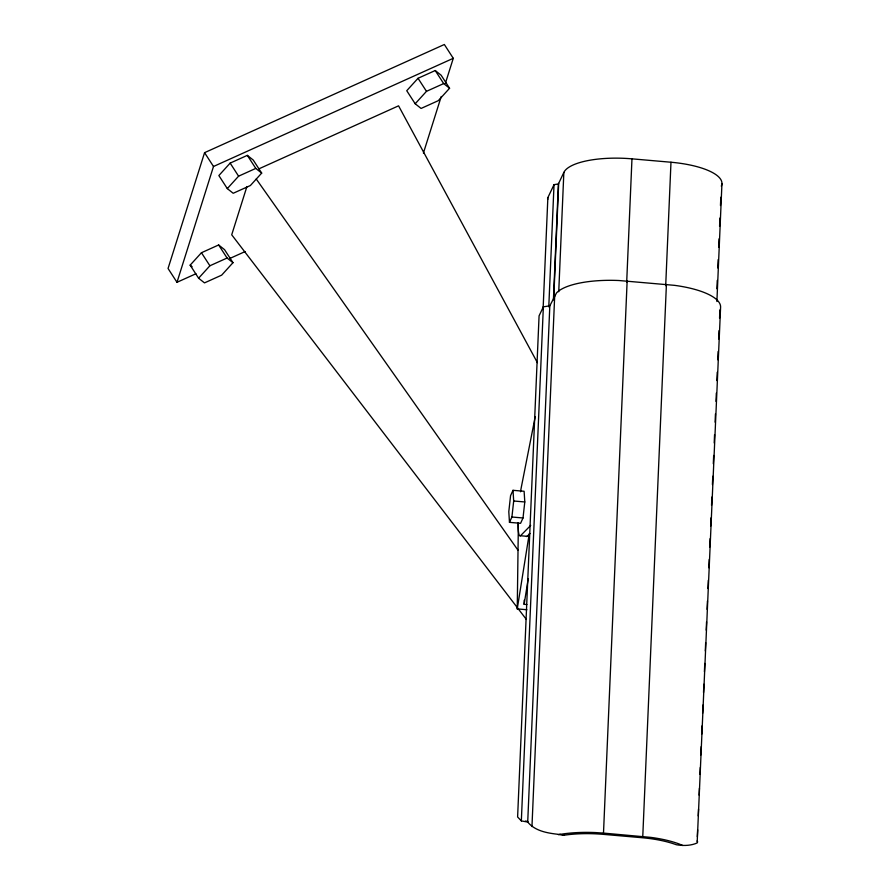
<?xml version="1.0" encoding="UTF-8"?>
<svg xmlns="http://www.w3.org/2000/svg" width="890" height="890" viewBox="0 0 890 890"><rect width="100%" height="100%" fill="white"/><g stroke="black" fill="none" stroke-linecap="round" stroke-linejoin="round"><path stroke-width="1.33" d="M526.902 609.739L517.246 608.894L518.38 523.109M526.902 604.566L524.132 604.321L524.188 600.205M543.111 308.708L547.862 197.613L554.025 184.653L558.386 183.963L563.848 172.449A59.93 19.291 2.5 0 1 631.967 158.843L670.982 162.236A59.93 19.291 2.5 0 1 721.289 186.121M521.34 820.903L543.356 306.839L549.82 305.815L556.461 292.999A63.858 20.548 2.5 0 1 618.951 280.517L674.431 285.334A63.858 20.548 2.5 0 1 720.589 307.25L697.148 842.952C690.729 845.823 683.075 845.923 676.267 844.721A59.93 19.291 2.5 0 0 642.057 837.724L603.042 834.331A59.93 19.291 2.5 0 0 565.15 835.076C552.323 833.641 536.525 832.84 527.714 822.06L521.34 820.903L517.613 816.976L539.073 315.85L543.356 306.839M548.785 306.861L554.025 184.653M527.714 822.06L549.82 305.815M553.447 299.229L558.386 183.963M553.68 299.874L558.675 183.362M531.964 826.554L554.704 295.513M558.742 291.731L563.848 172.449M626.682 282.286L631.967 158.843M682.775 845.5L679.092 843.954A63.858 20.548 2.5 0 0 650.79 837.379L603.498 833.096L627.139 281.051M665.698 285.679L670.982 162.236M642.769 836.5L666.41 284.455M716.895 288.761L717.251 280.439M717.785 267.957L718.141 259.635M718.675 247.153L719.031 238.832M719.576 226.338L719.932 218.017M720.466 205.534L720.822 197.213M716.895 301.521L721.946 183.629M697.337 836.734L697.638 829.803M698.238 815.941L698.528 809.01M699.128 795.137L699.418 788.206M700.018 774.345L700.308 767.414M700.842 754.931L701.198 746.61M701.732 734.139L702.088 725.817M702.622 713.335L702.978 705.014M703.523 692.542L703.879 684.221M704.413 671.739L704.769 663.428M705.303 650.946L705.659 642.625M706.193 630.142L706.549 621.832M707.083 609.35L707.439 601.028M707.973 588.546L708.329 580.236M708.863 567.753L709.219 559.432M709.753 546.961L710.109 538.639M710.643 526.157L710.999 517.835M711.533 505.364L711.889 497.043M712.423 484.561L712.779 476.239M713.313 463.768L713.669 455.446M714.203 442.964L714.559 434.643M715.093 422.172L715.449 413.85M715.983 401.368L716.339 393.057M716.873 380.575L717.229 372.254M717.763 359.771L718.119 351.461M718.653 338.979L719.009 330.657M719.554 318.186L719.91 309.865M509.469 522.341L511.917 517.012L513.686 501.003L513.007 490.312L524.121 491.269L524.788 501.96L523.02 517.98L520.583 523.309L509.469 522.341L508.802 511.65L510.571 495.63L513.007 490.312M517.246 608.894L529.261 533.677M524.132 604.321L528.237 578.656M535.257 416.565L521.373 486.941A29.704 3.794 -85 0 0 520.528 491.77M445.389 83.326L453.277 58.317L444.344 44.5L204.566 152.668L168.054 268.48L176.988 282.297L195.922 273.764M176.988 282.297L213.5 166.486L453.277 58.317M246.919 186.544L231.712 234.793L526.379 619.44M423.406 153.08L441.24 96.487M230.154 163.115L218.862 175.553L227.295 188.602L233.202 193.275L250.39 185.52L261.682 173.094L253.238 160.044L247.342 155.361L230.154 163.115L238.587 176.176L227.295 188.602M190.16 265.153L201.452 252.727L218.64 244.972L224.547 249.645L232.98 262.695L221.688 275.132L204.5 282.887L198.592 278.214L190.16 265.153L192.118 266.722M198.592 278.214L209.895 265.776L227.084 258.022L232.98 262.695M418.033 78.287L406.741 90.713L415.185 103.763L421.081 108.447L438.281 100.681L449.572 88.255L441.128 75.205L435.232 70.532L418.033 78.287L426.477 91.336L415.185 103.763M518.024 522.697A29.704 3.794 -85 0 0 520.517 535.747L530.696 525.4M526.435 536.414A29.704 3.794 -85 0 0 527.203 536.325L530.006 533.477M426.477 91.336L443.676 83.582L449.572 88.255M238.587 176.176L255.786 168.41L261.682 173.094M258.99 168.8L398.564 105.832L537.382 362.664M229.987 258.389L245.139 251.559M558.442 834.709L563.248 833.897A63.858 20.548 2.5 0 1 595.31 832.562L603.498 833.096M513.686 501.003L524.788 501.96M511.917 517.012L523.02 517.98M520.517 535.747L527.203 536.325M525.467 821.047L527.815 821.47M559.788 834.364L564.327 835.209M256.242 179.012L518.024 550.243M435.232 70.532L443.676 83.582M247.342 155.361L255.786 168.41M204.566 152.668L213.5 166.486M218.64 244.972L227.084 258.022M201.452 252.727L209.895 265.776M697.159 840.894L697.693 841.973M547.762 199.405A21.327 6.864 2.5 0 1 547.862 197.613"/></g></svg>
